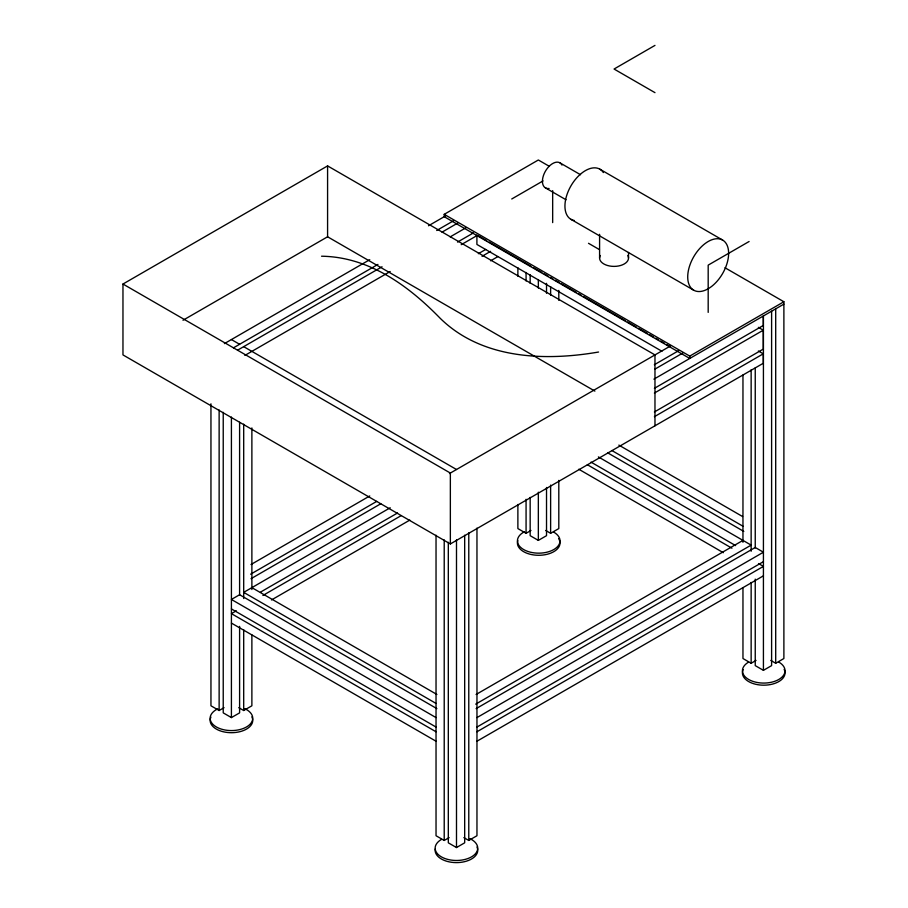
<?xml version="1.0" encoding="UTF-8"?>
<svg xmlns="http://www.w3.org/2000/svg" width="908" height="908" viewBox="0 0 908 908"><rect width="100%" height="100%" fill="white"/><g stroke="black" fill="none" stroke-linecap="round" stroke-linejoin="round"><path stroke-width="1.36" d="M599.586 258.042L599.586 234.298M758.373 350.987L763.288 353.814L763.288 363.268L450.357 543.937L122.966 354.914L122.966 284.034L327.584 165.903L654.974 354.914L654.974 425.795M654.974 45.4L614.058 69.031L654.974 92.65M183.007 320.252L327.584 236.784L594.899 391.11M444.216 214.333L689.762 356.095L689.762 358.456L444.216 216.694L444.216 214.333L538.342 159.99L549.397 166.368M224.401 343.61L369.749 259.688M428.519 225.763L445.658 215.866M233.458 347.832L377.932 264.421M436.703 230.496L453.841 220.599M237.556 350.193L382.03 266.782M442.014 232.153L457.927 222.959M511.749 198.977L543.041 180.908M244.865 355.425L390.213 271.503M450.198 236.874L466.11 227.681M457.541 242.084L473.465 232.891M461.219 244.683L477.131 235.501M478.357 253.695L485.701 249.45M482.034 256.306L490.604 251.357M490.604 260.8L497.947 256.567M749.1 241.505L708.183 265.136L708.183 312.386M251.005 564.526L369.749 495.961M250.619 574.197L376.718 501.398M251.039 578.68L380.804 503.758M390.213 507.776L243.696 592.368L436.056 703.439M449.483 473.556L670.626 345.88M260.448 592.152L397.556 512.986M654.339 364.732L678.809 350.601M236.33 610.8L231.415 613.638L436.033 731.769M262.9 595.466L401.234 515.596M654.759 369.216L682.907 352.974M689.762 356.095L783.888 301.751L783.888 658.527L775.704 663.26L770.79 660.422M271.469 599.961L409.803 520.102M653.908 379.158L783.888 304.123M654.384 388.34L763.288 325.461L763.288 316.018M654.384 393.062L763.288 330.194L763.288 349.092L654.384 411.971M654.384 416.693L763.288 353.814M210.951 403.822L210.951 705.788L219.134 710.51L224.049 707.673M517.878 504.485L517.878 528.581L526.072 533.302L530.976 530.476M223.232 412.334L223.232 712.871L231.415 717.592L239.599 712.871L239.599 626.395M238.781 707.673L243.696 710.51L251.879 705.788L251.879 634.908M530.159 497.391L530.159 535.675L538.342 540.396L546.525 535.675L546.525 487.471M545.708 530.476L550.623 533.302L558.806 528.581L558.806 480.377M476.087 694.472L742.96 540.396M475.701 704.143L751.143 545.118L598.383 456.917M476.121 708.626L755.24 547.479L763.424 552.212L476.961 717.592M476.961 727.047L763.424 561.655M476.961 731.769L763.424 566.388L758.509 563.55M476.961 741.223L763.424 575.831M436.033 535.198L436.033 835.735L444.216 840.456L449.131 837.619M742.96 587.646L742.96 658.527L751.143 663.26L756.058 660.422M448.314 542.28L448.314 842.817L456.497 847.55L464.68 842.817L464.68 535.198M463.863 837.619L468.778 840.456L476.961 835.735L476.961 528.104M755.24 579.145L755.24 665.621L763.424 670.342L771.607 665.621L771.607 311.206M598.565 352.032C544.414 361.384 481.683 359.069 440.153 318.254C408.418 285.645 369.023 256.896 321.546 256.215M599.87 169.194L722.643 240.075A28.942 16.707 -60 0 1 713.472 284.896A28.942 16.707 -60 0 1 688.412 270.425A28.942 16.707 -60 0 1 722.643 240.075M559.907 162.816L580.518 174.722M724.959 267.735L783.888 301.751M545.436 187.877L566.047 199.783M758.373 327.357L763.288 330.194M570.939 219.316L693.712 290.197M588.509 243.299L599.462 249.621M478.13 235.694L486.711 240.654M489.162 242.061L530.817 266.112M533.268 267.531L541.849 272.479M544.301 273.898L547.978 276.021M550.418 277.439L552.87 278.847M555.321 280.266L558.999 282.388M561.45 283.795L576.149 292.285M578.6 293.704L581.052 295.123M583.504 296.53L625.169 320.581M627.61 322L636.19 326.948M638.642 328.367L647.222 333.315M649.674 334.734L653.34 336.857M655.792 338.275L658.243 339.683M660.695 341.102L664.372 343.224M666.824 344.643L669.275 346.05M661.921 351.26L476.904 244.445L476.904 234.99M618.847 445.102L742.596 516.55M611.89 450.538L742.982 526.231M607.793 452.899L743.8 531.418M591.029 462.127L735.616 545.595M587.351 464.726L731.939 548.205M578.782 469.232L723.358 552.7M231.415 339.558L239.599 344.28M243.696 346.652L456.497 469.504M122.966 284.034L450.357 473.057L450.357 543.937M251.879 587.646L436.896 694.461M436.873 708.626L239.599 594.74L231.415 599.462L436.033 717.592M231.415 608.916L436.033 727.047M231.415 623.092L436.033 741.223M775.704 308.845L775.704 663.26M763.424 315.927L763.424 670.342M755.24 367.91L755.24 547.955M751.143 369.806L751.143 551.258M751.143 582.448L751.143 663.26M742.96 375.004L742.96 542.28M628.518 252.458L628.518 258.042M558.806 290.412L558.806 300.344M552.666 190.635L552.666 222.608M550.623 286.633L550.623 295.145M550.623 485.11L550.623 533.302M546.525 283.33L546.525 293.25M538.342 279.55L538.342 288.052M538.342 492.193L538.342 540.396M530.159 274.818L530.159 283.33M526.072 272.457L526.072 280.969M526.072 499.286L526.072 533.302M517.878 267.735L517.878 276.236M468.778 532.826L468.778 840.456M456.497 539.919L456.497 847.55M444.216 539.919L444.216 840.456M327.584 165.903L327.584 236.784M251.879 427.929L251.879 589.542M243.696 424.149L243.696 598.52M243.696 629.709L243.696 710.51M239.599 422.254L239.599 595.205M231.415 417.056L231.415 717.592M219.134 409.973L219.134 710.51M574.344 220.519A28.942 16.707 -60 0 1 571.461 185.005A28.942 16.707 -60 0 1 603.366 172.565M549.09 188.489A14.471 8.354 -60 0 1 545.175 171.623A14.471 8.354 -60 0 1 561.973 165.074M627.837 255.511A14.471 8.354 0 0 1 614.058 266.396A14.471 8.354 0 0 1 600.267 255.511M469.935 838.663A21.304 12.303 0 0 1 472.455 856.289A21.304 12.303 0 0 1 441.856 857.141A21.304 12.303 0 0 1 441.424 839.457M476.972 847.016A21.304 12.303 0 0 1 458.177 862.566A21.304 12.303 0 0 1 435.261 848.991M778.746 662.045A21.304 12.303 0 0 1 778.837 679.445A21.304 12.303 0 0 1 748.714 679.502A21.304 12.303 0 0 1 748.612 662.102M784.149 669.378A21.304 12.303 0 0 1 763.934 685.188A21.304 12.303 0 0 1 743.198 669.605M244.808 708.694A21.304 12.303 0 0 1 247.112 726.604A21.304 12.303 0 0 1 216.013 726.763A21.304 12.303 0 0 1 217.784 708.83M251.857 716.877A21.304 12.303 0 0 1 231.642 732.699A21.304 12.303 0 0 1 210.906 717.116M553.835 532.19A21.304 12.303 0 0 1 553.449 549.749A21.304 12.303 0 0 1 523.065 549.204A21.304 12.303 0 0 1 524.563 531.679M558.579 538.535A21.304 12.303 0 0 1 540.566 555.242A21.304 12.303 0 0 1 517.821 540.578"/></g></svg>
